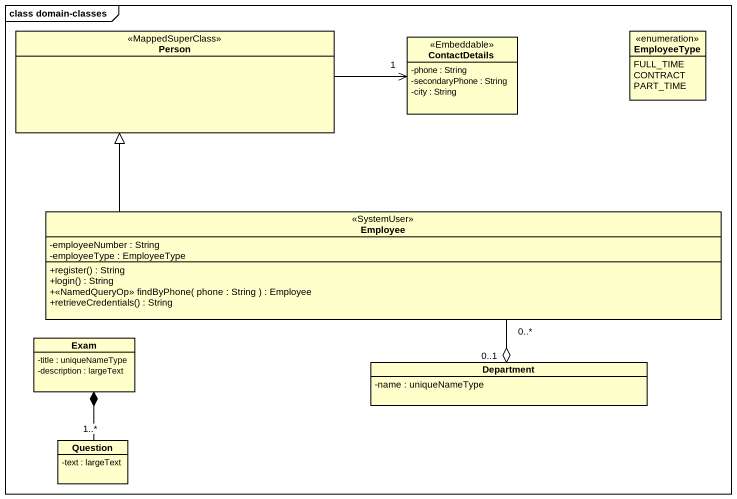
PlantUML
@startuml
mainframe class domain-classes
hide circle
hide empty members
skinparam classAttributeIconSize 0
class "Person" as Person_ <<MappedSuperClass>>
enum EmployeeType {
  FULL_TIME
  CONTRACT
  PART_TIME
}
class ContactDetails <<Embeddable>> {
  -phone : String
  -secondaryPhone : String
  -city : String
}
class Employee <<SystemUser>> {
  -employeeNumber : String
  -employeeType : EmployeeType
  +register() : String
  +login() : String
  +<<NamedQueryOp>> findByPhone( phone : String ) : Employee
  +retrieveCredentials() : String
}
class Exam {
  -title : uniqueNameType
  -description : largeText
}
class Department {
  -name : uniqueNameType
}
class Question {
  -text : largeText
}
Person_ -right-> "1" ContactDetails
Employee -up-|> Person_
Exam *-- "1..*" Question
Department "0..1" o-up- "0..*" Employee
@enduml
